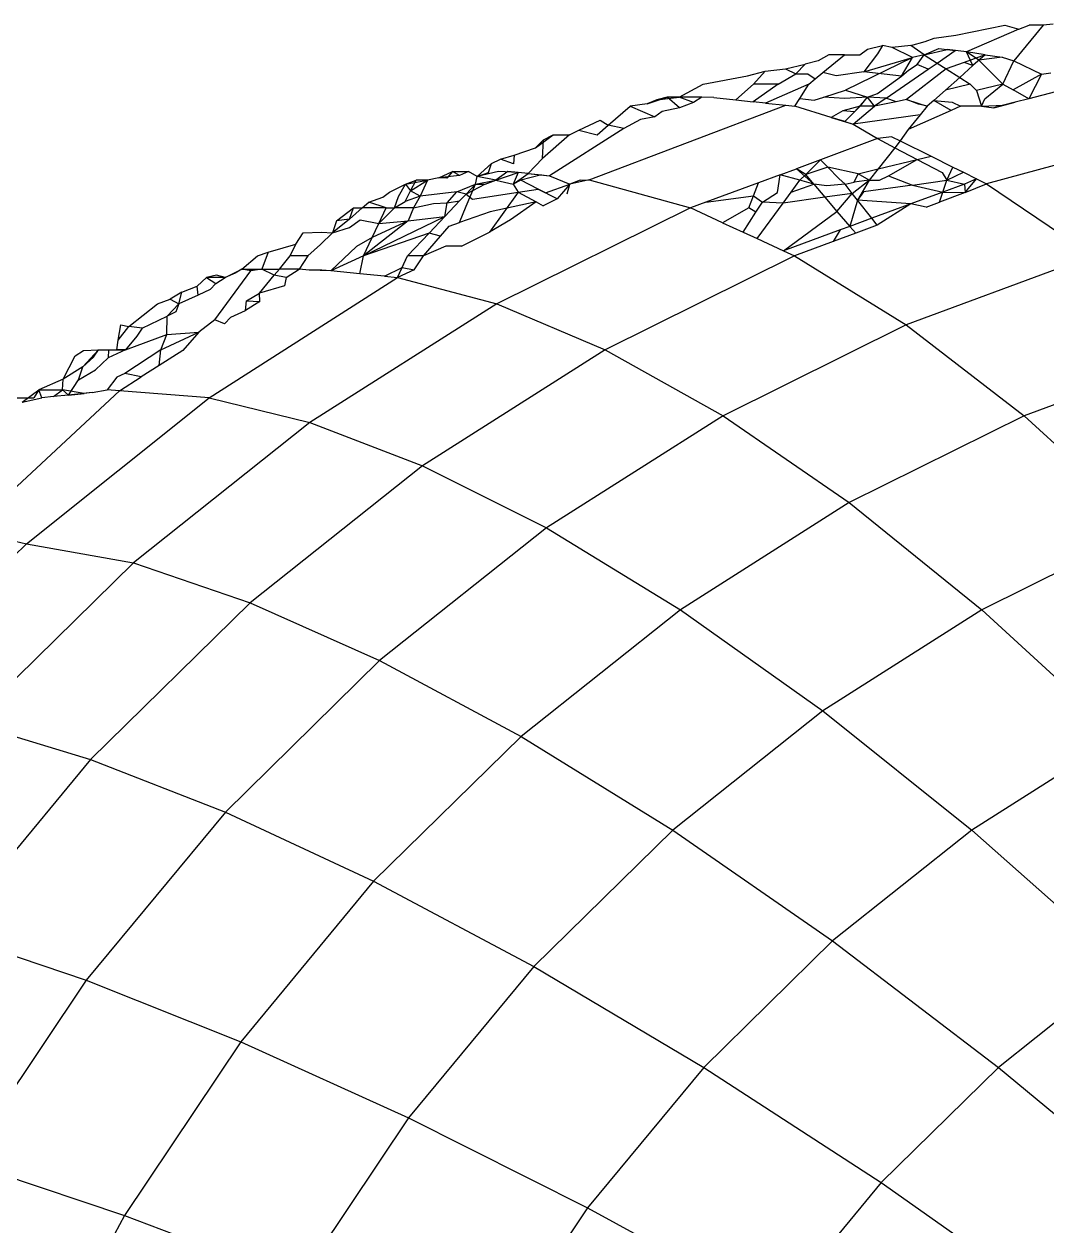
# Model space of a CAD drawing. Header units: millimetres. Extents: x 153 to 4750, y 92 to 3343.
# Drawn here: x 2848.803 to 2852.065, y 1092.727 to 1096.559 of the extents above; entities that cross this region are included whole.
import ezdxf

# ---------------------------------------------------------------- set-up
doc = ezdxf.new("R2010")
doc.units = ezdxf.units.MM

msp = doc.modelspace()

# ---------------------------------------------------------------- linework, layer by layer
for p, q in [((2851.7744, 1096.523), (2851.9311, 1096.555)), ((2851.9749, 1096.5423), (2851.8088, 1096.4705)), ((2851.9311, 1096.555), (2851.9749, 1096.5423)), ((2852.0527, 1096.555), (2851.9594, 1096.4413)), ((2851.9749, 1096.5423), (2852.0083, 1096.555)), ((2852.0527, 1096.555), (2852.0083, 1096.555)), ((2852.085, 1096.5588), (2852.0527, 1096.555)), ((2851.6306, 1096.4901), (2851.6763, 1096.503)), ((2851.6763, 1096.503), (2851.7059, 1096.5135)), ((2851.7059, 1096.5135), (2851.7744, 1096.523)), ((2851.3691, 1096.4606), (2851.3359, 1096.4413)), ((2851.3509, 1096.4042), (2851.4193, 1096.4606)), ((2851.4193, 1096.4606), (2851.3691, 1096.4606)), ((2851.4193, 1096.4606), (2851.4684, 1096.4606)), ((2851.4684, 1096.4606), (2851.4925, 1096.4788)), ((2851.5243, 1096.4639), (2851.4811, 1096.4059)), ((2851.4925, 1096.4788), (2851.541, 1096.4904)), ((2851.541, 1096.4904), (2851.5243, 1096.4639)), ((2851.5718, 1096.4835), (2851.541, 1096.4904)), ((2851.6306, 1096.4901), (2851.5718, 1096.4835)), ((2851.6367, 1096.4518), (2851.5718, 1096.4835)), ((2851.6734, 1096.4606), (2851.6306, 1096.4901)), ((2851.6734, 1096.4606), (2851.6367, 1096.4518)), ((2851.6513, 1096.4299), (2851.6734, 1096.4606)), ((2851.6734, 1096.4606), (2851.7201, 1096.4803)), ((2851.6734, 1096.4606), (2851.7468, 1096.4773)), ((2851.6734, 1096.4606), (2851.7147, 1096.4343)), ((2851.7147, 1096.4343), (2851.7729, 1096.4745)), ((2851.7201, 1096.4803), (2851.7729, 1096.4745)), ((2851.8088, 1096.4705), (2851.7468, 1096.4773)), ((2851.7729, 1096.4745), (2851.7468, 1096.4773)), ((2851.8088, 1096.4705), (2851.7729, 1096.4745)), ((2851.868, 1096.4606), (2851.8008, 1096.4365)), ((2851.868, 1096.4606), (2851.8088, 1096.4705)), ((2851.8292, 1096.4262), (2851.8088, 1096.4705)), ((2851.8483, 1096.4431), (2851.8088, 1096.4705)), ((2851.868, 1096.4606), (2851.8292, 1096.4262)), ((2851.868, 1096.4606), (2851.9219, 1096.4534)), ((2851.2317, 1096.4164), (2851.2938, 1096.4312)), ((2851.2938, 1096.4312), (2851.2646, 1096.4)), ((2851.3359, 1096.4413), (2851.2938, 1096.4312)), ((2851.6367, 1096.4518), (2851.4224, 1096.3478)), ((2851.4811, 1096.4059), (2851.6367, 1096.4518)), ((2851.6008, 1096.3929), (2851.6367, 1096.4518)), ((2851.6234, 1096.4116), (2851.6513, 1096.4299)), ((2851.6859, 1096.4145), (2851.6513, 1096.4299)), ((2851.6859, 1096.4145), (2851.7147, 1096.4343)), ((2851.7147, 1096.4343), (2851.7437, 1096.416)), ((2851.8008, 1096.4365), (2851.7437, 1096.416)), ((2851.8292, 1096.4262), (2851.7869, 1096.3886)), ((2851.8292, 1096.4262), (2851.8008, 1096.4365)), ((2851.8483, 1096.4431), (2851.8292, 1096.4262)), ((2851.9219, 1096.4534), (2851.8483, 1096.4431)), ((2851.924, 1096.3673), (2851.8483, 1096.4431)), ((2851.9219, 1096.4534), (2851.9594, 1096.4413)), ((2851.924, 1096.3673), (2851.9594, 1096.4413)), ((2851.9594, 1096.4413), (2852.0474, 1096.399)), ((2850.9687, 1096.3673), (2851.1104, 1096.3937)), ((2851.1104, 1096.3937), (2851.1666, 1096.4082)), ((2851.1295, 1096.3673), (2851.1666, 1096.4082)), ((2851.1666, 1096.4082), (2851.2317, 1096.4164)), ((2851.208, 1096.3673), (2851.2646, 1096.4)), ((2851.2317, 1096.4164), (2851.2646, 1096.4)), ((2851.2646, 1096.4), (2851.3031, 1096.4005)), ((2851.3031, 1096.4005), (2851.3264, 1096.384)), ((2851.3061, 1096.3673), (2851.3264, 1096.384)), ((2851.3264, 1096.384), (2851.3509, 1096.4042)), ((2851.3928, 1096.3934), (2851.3509, 1096.4042)), ((2851.4811, 1096.4059), (2851.3928, 1096.3934)), ((2851.6008, 1096.3929), (2851.4811, 1096.4059)), ((2851.525, 1096.3375), (2851.6008, 1096.3929)), ((2851.5526, 1096.3225), (2851.6859, 1096.4145)), ((2851.6008, 1096.3929), (2851.6234, 1096.4116)), ((2851.7437, 1096.416), (2851.6174, 1096.3187)), ((2851.7869, 1096.3886), (2851.7415, 1096.3484)), ((2851.7437, 1096.416), (2851.7869, 1096.3886)), ((2851.7869, 1096.3886), (2851.8205, 1096.3673)), ((2852.0474, 1096.399), (2851.957, 1096.3488)), ((2852.0474, 1096.399), (2852.0072, 1096.3208)), ((2852.0474, 1096.399), (2852.0775, 1096.4032)), ((2850.8924, 1096.3261), (2850.9687, 1096.3673)), ((2851.073, 1096.3168), (2851.1295, 1096.3673)), ((2851.208, 1096.3673), (2851.1282, 1096.311)), ((2851.208, 1096.3673), (2851.1295, 1096.3673)), ((2851.3061, 1096.3673), (2851.1673, 1096.3068)), ((2851.2767, 1096.3209), (2851.3061, 1096.3673)), ((2851.3541, 1096.3261), (2851.4224, 1096.3478)), ((2851.4224, 1096.3478), (2851.4933, 1096.3261)), ((2851.7415, 1096.3484), (2851.704, 1096.3151)), ((2851.8205, 1096.3673), (2851.7415, 1096.3484)), ((2851.8403, 1096.3474), (2851.8205, 1096.3673)), ((2851.924, 1096.3673), (2851.8403, 1096.3474)), ((2851.8403, 1096.3474), (2851.856, 1096.2969)), ((2851.8668, 1096.3208), (2851.924, 1096.3673)), ((2851.924, 1096.3673), (2851.957, 1096.3488)), ((2852.0072, 1096.3208), (2851.957, 1096.3488)), ((2852.0922, 1096.3425), (2852.0072, 1096.3208)), ((2850.7905, 1096.3039), (2850.7357, 1096.2969)), ((2850.7905, 1096.3039), (2850.8545, 1096.3261)), ((2850.8213, 1096.3174), (2850.7905, 1096.3039)), ((2850.8213, 1096.3174), (2850.8924, 1096.3261)), ((2850.8545, 1096.3261), (2850.8213, 1096.3174)), ((2850.8935, 1096.2919), (2850.8545, 1096.3261)), ((2850.8924, 1096.3261), (2850.8545, 1096.3261)), ((2850.9642, 1096.3261), (2850.8924, 1096.3261)), ((2850.9376, 1096.3082), (2850.8924, 1096.3261)), ((2850.9376, 1096.3082), (2850.8935, 1096.2919)), ((2850.9642, 1096.3261), (2850.9376, 1096.3082)), ((2851.0031, 1096.3243), (2850.9642, 1096.3261)), ((2851.0031, 1096.3243), (2851.073, 1096.3168)), ((2851.073, 1096.3168), (2851.1282, 1096.311)), ((2851.1673, 1096.3068), (2851.1282, 1096.311)), ((2851.1673, 1096.3068), (2851.2329, 1096.2998)), ((2851.2613, 1096.2966), (2851.2767, 1096.3209)), ((2851.2767, 1096.3209), (2851.3223, 1096.316)), ((2851.3223, 1096.316), (2851.3541, 1096.3261)), ((2851.4194, 1096.3217), (2851.3541, 1096.3261)), ((2851.4933, 1096.3261), (2851.4194, 1096.3217)), ((2851.4933, 1096.3261), (2851.4515, 1096.2789)), ((2851.4695, 1096.2969), (2851.4933, 1096.3261)), ((2851.4933, 1096.3261), (2851.525, 1096.3375)), ((2851.5526, 1096.3225), (2851.4933, 1096.3261)), ((2851.5155, 1096.2969), (2851.4933, 1096.3261)), ((2851.5526, 1096.3225), (2851.5155, 1096.2969)), ((2851.5841, 1096.3107), (2851.5155, 1096.2969)), ((2851.5841, 1096.3107), (2851.5526, 1096.3225)), ((2851.6174, 1096.3187), (2851.5841, 1096.3107)), ((2851.6559, 1096.3037), (2851.6174, 1096.3187)), ((2851.6174, 1096.3187), (2851.6835, 1096.2969)), ((2851.704, 1096.3151), (2851.6835, 1096.2969)), ((2851.704, 1096.3151), (2851.7633, 1096.3099)), ((2851.7596, 1096.2834), (2851.704, 1096.3151)), ((2851.7633, 1096.3099), (2851.7899, 1096.2969)), ((2851.856, 1096.2969), (2851.8668, 1096.3208)), ((2851.8954, 1096.2921), (2851.9633, 1096.3095)), ((2851.9633, 1096.3095), (2851.9267, 1096.3002)), ((2852.0072, 1096.3208), (2851.9633, 1096.3095)), ((2850.6056, 1096.0626), (2851.2329, 1096.2998)), ((2850.6665, 1096.2366), (2850.7357, 1096.2969)), ((2850.7357, 1096.2969), (2850.8147, 1096.2626)), ((2850.8385, 1096.2801), (2850.8147, 1096.2626)), ((2850.8935, 1096.2919), (2850.8385, 1096.2801)), ((2851.2329, 1096.2998), (2851.2613, 1096.2966)), ((2851.377, 1096.2611), (2851.2613, 1096.2966)), ((2851.4143, 1096.282), (2851.377, 1096.2611)), ((2851.4695, 1096.2969), (2851.4143, 1096.282)), ((2851.4515, 1096.2789), (2851.4143, 1096.282)), ((2851.4203, 1096.2479), (2851.4695, 1096.2969)), ((2851.4469, 1096.2397), (2851.5155, 1096.2969)), ((2851.6611, 1096.2697), (2851.4469, 1096.2397)), ((2851.5155, 1096.2969), (2851.4695, 1096.2969)), ((2851.7596, 1096.2834), (2851.6221, 1096.2222)), ((2851.6611, 1096.2697), (2851.6221, 1096.2222)), ((2851.6835, 1096.2969), (2851.6559, 1096.3037)), ((2851.6835, 1096.2969), (2851.6611, 1096.2697)), ((2851.7899, 1096.2969), (2851.7596, 1096.2834)), ((2851.856, 1096.2969), (2851.7899, 1096.2969)), ((2851.856, 1096.2969), (2851.9267, 1096.3002)), ((2851.856, 1096.2969), (2851.8954, 1096.2921)), ((2851.9267, 1096.3002), (2851.8954, 1096.2921)), ((2850.5729, 1096.2201), (2850.6402, 1096.2519)), ((2850.6311, 1096.2057), (2850.6665, 1096.2366)), ((2850.6402, 1096.2519), (2850.6665, 1096.2366)), ((2850.7154, 1096.2259), (2850.6665, 1096.2366)), ((2850.7689, 1096.2546), (2850.7154, 1096.2259)), ((2850.8147, 1096.2626), (2850.7689, 1096.2546)), ((2851.4203, 1096.2479), (2851.377, 1096.2611)), ((2851.377, 1096.2611), (2851.4469, 1096.2397)), ((2851.4203, 1096.2479), (2851.4469, 1096.2397)), ((2851.4469, 1096.2397), (2851.5247, 1096.1935)), ((2850.4344, 1096.1645), (2850.491, 1096.2057)), ((2850.4344, 1096.1645), (2850.4599, 1096.1894)), ((2850.5423, 1096.2057), (2850.4563, 1096.1299)), ((2850.4563, 1096.1299), (2850.4599, 1096.1894)), ((2850.4599, 1096.1894), (2850.491, 1096.2057)), ((2850.7154, 1096.2259), (2850.479, 1096.0754)), ((2850.491, 1096.2057), (2850.5423, 1096.2057)), ((2850.5423, 1096.2057), (2850.5729, 1096.2201)), ((2850.5729, 1096.2201), (2850.6311, 1096.2057)), ((2851.5247, 1096.1935), (2851.3434, 1096.1263)), ((2851.5707, 1096.1993), (2851.5247, 1096.1935)), ((2851.5247, 1096.1935), (2851.5796, 1096.1646)), ((2851.5707, 1096.1993), (2851.5967, 1096.1863)), ((2851.6221, 1096.2222), (2851.5967, 1096.1863)), ((2852.4784, 1096.2134), (2851.8719, 1096.0497)), ((2850.3662, 1096.1404), (2850.4344, 1096.1645)), ((2851.5796, 1096.1646), (2851.5265, 1096.0968)), ((2851.5967, 1096.1863), (2851.5796, 1096.1646)), ((2851.5796, 1096.1646), (2851.6517, 1096.1267)), ((2851.5967, 1096.1863), (2851.6956, 1096.1373)), ((2850.2935, 1096.1147), (2850.2481, 1096.073)), ((2850.2841, 1096.0855), (2850.2935, 1096.1147)), ((2850.2935, 1096.1147), (2850.3224, 1096.128)), ((2850.3224, 1096.128), (2850.3662, 1096.1404)), ((2850.3641, 1096.1132), (2850.3224, 1096.128)), ((2850.3662, 1096.1404), (2850.3641, 1096.1132)), ((2850.4111, 1096.0824), (2850.4563, 1096.1299)), ((2851.3434, 1096.1263), (2851.266, 1096.0977)), ((2851.2962, 1096.0795), (2851.3434, 1096.1263)), ((2851.3666, 1096.103), (2851.3434, 1096.1263)), ((2851.5265, 1096.0968), (2851.6517, 1096.1267)), ((2851.5602, 1096.0745), (2851.6517, 1096.1267)), ((2851.6517, 1096.1267), (2851.6956, 1096.1373)), ((2851.6517, 1096.1267), (2851.7308, 1096.0852)), ((2851.6956, 1096.1373), (2851.7652, 1096.1027)), ((2850.1257, 1096.0685), (2850.17, 1096.089)), ((2850.1923, 1096.0757), (2850.1257, 1096.0685)), ((2850.17, 1096.089), (2850.1512, 1096.0676)), ((2850.1923, 1096.0757), (2850.17, 1096.089)), ((2850.17, 1096.089), (2850.2206, 1096.089)), ((2850.2206, 1096.089), (2850.1923, 1096.0757)), ((2850.2481, 1096.073), (2850.2206, 1096.089)), ((2850.3167, 1096.089), (2850.2481, 1096.073)), ((2850.2481, 1096.073), (2850.2841, 1096.0855)), ((2850.3459, 1096.089), (2850.308, 1096.0608)), ((2850.308, 1096.0608), (2850.3795, 1096.0856)), ((2850.3795, 1096.0856), (2850.3167, 1096.089)), ((2850.3795, 1096.0856), (2850.3459, 1096.089)), ((2850.3795, 1096.0856), (2850.3631, 1096.0478)), ((2850.3631, 1096.0478), (2850.4111, 1096.0824)), ((2850.4111, 1096.0824), (2850.3795, 1096.0856)), ((2850.4535, 1096.0781), (2850.3878, 1096.0608)), ((2850.4111, 1096.0824), (2850.4535, 1096.0781)), ((2850.4111, 1096.0824), (2850.479, 1096.0754)), ((2850.4535, 1096.0781), (2850.479, 1096.0754)), ((2850.479, 1096.0754), (2850.5438, 1096.0478)), ((2851.2141, 1096.0784), (2851.1455, 1096.053)), ((2851.2056, 1096.0215), (2851.2141, 1096.0784)), ((2851.2141, 1096.0784), (2851.266, 1096.0977)), ((2851.2773, 1096.0608), (2851.2141, 1096.0784)), ((2851.266, 1096.0977), (2851.3216, 1096.0478)), ((2851.2962, 1096.0795), (2851.266, 1096.0977)), ((2851.2773, 1096.0608), (2851.2962, 1096.0795)), ((2851.3666, 1096.103), (2851.2962, 1096.0795)), ((2851.3216, 1096.0478), (2851.2962, 1096.0795)), ((2851.4012, 1096.0668), (2851.3666, 1096.103)), ((2851.4634, 1096.0817), (2851.3666, 1096.103)), ((2851.4505, 1096.0544), (2851.4634, 1096.0817)), ((2851.4634, 1096.0817), (2851.5265, 1096.0968)), ((2851.4982, 1096.0608), (2851.4634, 1096.0817)), ((2851.5265, 1096.0968), (2851.4982, 1096.0608)), ((2851.5307, 1096.0608), (2851.5602, 1096.0745)), ((2851.5602, 1096.0745), (2851.6364, 1096.0455)), ((2851.7308, 1096.0852), (2851.7456, 1096.0608)), ((2851.7456, 1096.0608), (2851.7652, 1096.1027)), ((2851.7456, 1096.0608), (2851.7987, 1096.0861)), ((2851.7652, 1096.1027), (2851.7987, 1096.0861)), ((2851.7987, 1096.0861), (2851.8407, 1096.0652)), ((2849.9685, 1096.0231), (2850.0197, 1096.0478)), ((2849.9979, 1096.0093), (2850.0197, 1096.0478)), ((2850.0197, 1096.0478), (2850.0539, 1096.0608)), ((2850.0197, 1096.0478), (2850.0895, 1096.0608)), ((2850.0197, 1096.0478), (2850.0359, 1096.0269)), ((2850.0359, 1096.0269), (2850.0539, 1096.0608)), ((2850.0359, 1096.0269), (2850.0895, 1096.0608)), ((2850.0895, 1096.0608), (2850.0539, 1096.0608)), ((2850.0895, 1096.0608), (2850.0663, 1096.0101)), ((2850.1257, 1096.0685), (2850.0895, 1096.0608)), ((2850.1512, 1096.0676), (2850.1257, 1096.0685)), ((2850.1834, 1096.0237), (2850.2425, 1096.0478)), ((2850.2425, 1096.0478), (2850.2133, 1096.0169)), ((2850.2742, 1096.0478), (2850.2133, 1096.0169)), ((2850.2136, 1095.9777), (2850.2425, 1096.0478)), ((2850.2425, 1096.0478), (2850.2481, 1096.073)), ((2850.2425, 1096.0478), (2850.308, 1096.0608)), ((2850.2425, 1096.0478), (2850.2742, 1096.0478)), ((2850.308, 1096.0608), (2850.2481, 1096.073)), ((2850.2742, 1096.0478), (2850.308, 1096.0608)), ((2850.308, 1096.0608), (2850.3631, 1096.0478)), ((2850.3878, 1096.0608), (2850.3631, 1096.0478)), ((2850.3631, 1096.0478), (2850.3787, 1096.0229)), ((2850.4427, 1096.0325), (2850.3878, 1096.0608)), ((2850.4657, 1096.0207), (2850.5438, 1096.0478)), ((2850.5438, 1096.0478), (2850.5031, 1096.0015)), ((2850.5348, 1096.0172), (2850.5438, 1096.0478)), ((2850.6056, 1096.0626), (2850.5438, 1096.0478)), ((2850.5764, 1096.0608), (2850.5438, 1096.0478)), ((2850.5764, 1096.0608), (2850.6056, 1096.0626)), ((2850.6056, 1096.0626), (2850.9283, 1095.9726)), ((2851.1455, 1096.053), (2850.9776, 1095.9908)), ((2851.1295, 1096.0113), (2851.1455, 1096.053)), ((2851.2494, 1096.0227), (2851.2773, 1096.0608)), ((2851.2494, 1096.0227), (2851.3216, 1096.0478)), ((2851.3216, 1096.0478), (2851.2773, 1096.0608)), ((2851.3216, 1096.0478), (2851.357, 1096.0065)), ((2851.3627, 1096.0426), (2851.3216, 1096.0478)), ((2851.4217, 1096.0478), (2851.3627, 1096.0426)), ((2851.4217, 1096.0478), (2851.4012, 1096.0668)), ((2851.4217, 1096.0478), (2851.4505, 1096.0544)), ((2851.4445, 1096.0187), (2851.4217, 1096.0478)), ((2851.4445, 1096.0187), (2851.4982, 1096.0608)), ((2851.4982, 1096.0608), (2851.4505, 1096.0544)), ((2851.4982, 1096.0608), (2851.4611, 1095.9975)), ((2851.6364, 1096.0455), (2851.48, 1096.0237)), ((2851.4982, 1096.0608), (2851.5307, 1096.0608)), ((2851.6364, 1096.0455), (2851.7456, 1096.0608)), ((2851.6364, 1096.0455), (2851.733, 1096.0225)), ((2851.7228, 1095.9911), (2851.7456, 1096.0608)), ((2851.733, 1096.0225), (2851.7456, 1096.0608)), ((2851.802, 1096.0478), (2851.733, 1096.0225)), ((2851.7456, 1096.0608), (2851.802, 1096.0478)), ((2851.8407, 1096.0652), (2851.802, 1096.0478)), ((2851.802, 1096.0478), (2851.8043, 1096.0213)), ((2851.8043, 1096.0213), (2851.8407, 1096.0652)), ((2851.8043, 1096.0213), (2851.8719, 1096.0497)), ((2851.8407, 1096.0652), (2851.8719, 1096.0497)), ((2851.8719, 1096.0497), (2852.2116, 1095.8198)), ((2849.9027, 1095.9908), (2849.9479, 1096.0068)), ((2849.9479, 1096.0068), (2849.9685, 1096.0231)), ((2849.9849, 1095.9726), (2849.9979, 1096.0093)), ((2850.0182, 1095.9934), (2850.0359, 1096.0269)), ((2850.0663, 1096.0101), (2850.0182, 1095.9934)), ((2850.0663, 1096.0101), (2850.0359, 1096.0269)), ((2850.0663, 1096.0101), (2850.0455, 1095.9726)), ((2850.1834, 1096.0237), (2850.0663, 1096.0101)), ((2850.1524, 1095.9887), (2850.1834, 1096.0237)), ((2850.2133, 1096.0169), (2850.1834, 1096.0237)), ((2850.1923, 1095.9947), (2850.2133, 1096.0169)), ((2850.2133, 1096.0169), (2850.2337, 1096.001)), ((2850.2337, 1096.001), (2850.3787, 1096.0229)), ((2850.3787, 1096.0229), (2850.2881, 1095.8949)), ((2850.3787, 1096.0229), (2850.4427, 1096.0325)), ((2850.3787, 1096.0229), (2850.4361, 1095.992)), ((2850.5031, 1096.0015), (2850.4427, 1096.0325)), ((2850.4427, 1096.0325), (2850.4657, 1096.0207)), ((2850.5031, 1096.0015), (2850.4591, 1095.9797)), ((2850.9776, 1095.9908), (2851.1295, 1096.0113)), ((2851.1148, 1095.9726), (2851.1295, 1096.0113)), ((2851.1295, 1096.0113), (2851.1579, 1095.9911)), ((2851.1579, 1095.9911), (2851.2056, 1096.0215)), ((2851.2238, 1095.9878), (2851.2494, 1096.0227)), ((2851.357, 1096.0065), (2851.2238, 1095.9878)), ((2851.4445, 1096.0187), (2851.357, 1096.0065)), ((2851.357, 1096.0065), (2851.3955, 1095.9616)), ((2851.3955, 1095.9616), (2851.4445, 1096.0187)), ((2851.4611, 1095.9975), (2851.4364, 1095.9139)), ((2851.4611, 1095.9975), (2851.4445, 1096.0187)), ((2851.48, 1096.0237), (2851.4611, 1095.9975)), ((2851.5066, 1095.9396), (2851.4611, 1095.9975)), ((2851.6315, 1095.9853), (2851.4611, 1095.9975)), ((2851.733, 1096.0225), (2851.6315, 1095.9853)), ((2851.7228, 1095.9911), (2851.733, 1096.0225)), ((2851.8043, 1096.0213), (2851.7228, 1095.9911)), ((2851.733, 1096.0225), (2851.8043, 1096.0213)), ((2849.7999, 1095.9315), (2849.8543, 1095.9726)), ((2849.8821, 1095.9726), (2849.8414, 1095.9368)), ((2849.8414, 1095.9368), (2849.8543, 1095.9726)), ((2849.8543, 1095.9726), (2849.8821, 1095.9726)), ((2849.8821, 1095.9726), (2849.9027, 1095.9908)), ((2849.958, 1095.9726), (2849.8821, 1095.9726)), ((2849.958, 1095.9726), (2849.9027, 1095.9908)), ((2849.9347, 1095.9234), (2849.958, 1095.9726)), ((2849.9849, 1095.9726), (2849.9347, 1095.9234)), ((2849.958, 1095.9726), (2849.9849, 1095.9726)), ((2849.9849, 1095.9726), (2850.0182, 1095.9934)), ((2850.0455, 1095.9726), (2849.9849, 1095.9726)), ((2850.0455, 1095.9726), (2850.0279, 1095.931)), ((2850.0455, 1095.9726), (2850.1087, 1095.9871)), ((2850.1087, 1095.9871), (2850.1524, 1095.9887)), ((2850.1923, 1095.9947), (2850.1453, 1095.9451)), ((2850.1453, 1095.9451), (2850.1524, 1095.9887)), ((2850.1524, 1095.9887), (2850.1923, 1095.9947)), ((2850.1917, 1095.9258), (2850.2136, 1095.9777)), ((2850.2897, 1095.9598), (2850.1917, 1095.9258)), ((2850.4361, 1095.992), (2850.2897, 1095.9598)), ((2850.9283, 1095.9726), (2850.3106, 1095.6665)), ((2850.4361, 1095.992), (2850.3541, 1095.9344)), ((2850.4361, 1095.992), (2850.4591, 1095.9797)), ((2850.9776, 1095.9908), (2850.9283, 1095.9726)), ((2851.0306, 1095.9255), (2850.9283, 1095.9726)), ((2851.1148, 1095.9726), (2851.0306, 1095.9255)), ((2851.1371, 1095.9588), (2851.1148, 1095.9726)), ((2851.1371, 1095.9588), (2851.1579, 1095.9911)), ((2851.141, 1095.8748), (2851.2238, 1095.9878)), ((2851.2238, 1095.9878), (2851.1579, 1095.9911)), ((2851.2246, 1095.8363), (2851.3955, 1095.9616)), ((2851.3955, 1095.9616), (2851.4364, 1095.9139)), ((2851.6315, 1095.9853), (2851.5066, 1095.9396)), ((2851.6315, 1095.9853), (2851.5239, 1095.9174)), ((2851.6796, 1095.9751), (2851.6315, 1095.9853)), ((2851.6796, 1095.9751), (2851.7228, 1095.9911)), ((2849.8414, 1095.9368), (2849.7865, 1095.8931)), ((2849.7999, 1095.9315), (2849.7865, 1095.8931)), ((2849.8414, 1095.9368), (2849.7999, 1095.9315)), ((2849.8415, 1095.91), (2849.8757, 1095.9344)), ((2849.8757, 1095.9344), (2849.9347, 1095.9234)), ((2849.8857, 1095.8198), (2850.1453, 1095.9451)), ((2850.0279, 1095.931), (2849.8857, 1095.8198)), ((2850.0279, 1095.931), (2849.9131, 1095.8778)), ((2849.9131, 1095.8778), (2849.9347, 1095.9234)), ((2849.9347, 1095.9234), (2850.0279, 1095.931)), ((2850.0279, 1095.931), (2850.1453, 1095.9451)), ((2850.0954, 1095.8925), (2850.1453, 1095.9451)), ((2850.1588, 1095.9144), (2850.1917, 1095.9258)), ((2850.3541, 1095.9344), (2850.2881, 1095.8949)), ((2851.0306, 1095.9255), (2851.0963, 1095.8953)), ((2851.0963, 1095.8953), (2851.1371, 1095.9588)), ((2851.5066, 1095.9396), (2851.4364, 1095.9139)), ((2851.5239, 1095.9174), (2851.5066, 1095.9396)), ((2849.6702, 1095.8574), (2849.693, 1095.8935)), ((2849.693, 1095.8935), (2849.7517, 1095.8952)), ((2849.7492, 1095.8555), (2849.7865, 1095.8931)), ((2849.7517, 1095.8952), (2849.7865, 1095.8931)), ((2849.7865, 1095.8931), (2849.8415, 1095.91)), ((2850.0954, 1095.8925), (2849.8857, 1095.8198)), ((2850.0266, 1095.8198), (2850.0954, 1095.8925)), ((2850.0769, 1095.8198), (2850.1314, 1095.8828)), ((2850.1314, 1095.8828), (2850.0954, 1095.8925)), ((2850.1314, 1095.8828), (2850.1588, 1095.9144)), ((2850.1988, 1095.8507), (2850.2881, 1095.8949)), ((2851.0963, 1095.8953), (2851.141, 1095.8748)), ((2851.4055, 1095.9025), (2851.2246, 1095.8363)), ((2851.4055, 1095.9025), (2851.3837, 1095.8655)), ((2851.4552, 1095.892), (2851.3837, 1095.8655)), ((2851.4364, 1095.9139), (2851.4055, 1095.9025)), ((2851.4364, 1095.9139), (2851.4552, 1095.892)), ((2851.5239, 1095.9174), (2851.4552, 1095.892)), ((2849.5818, 1095.8317), (2849.63, 1095.8451)), ((2849.63, 1095.8451), (2849.6702, 1095.8574)), ((2849.6518, 1095.8198), (2849.6702, 1095.8574)), ((2849.7087, 1095.8198), (2849.7492, 1095.8555)), ((2849.8635, 1095.8494), (2849.7816, 1095.7716)), ((2849.9131, 1095.8778), (2849.8635, 1095.8494)), ((2849.8857, 1095.8198), (2849.9131, 1095.8778)), ((2850.148, 1095.8509), (2850.0769, 1095.8198)), ((2850.1988, 1095.8507), (2850.148, 1095.8509)), ((2851.141, 1095.8748), (2851.2246, 1095.8363)), ((2851.3837, 1095.8655), (2851.2604, 1095.8198)), ((2849.4983, 1095.7777), (2849.5477, 1095.8198)), ((2849.5477, 1095.8198), (2849.5818, 1095.8317)), ((2849.5818, 1095.8317), (2849.5614, 1095.7777)), ((2849.6175, 1095.7777), (2849.6518, 1095.8198)), ((2849.7087, 1095.8198), (2849.6518, 1095.8198)), ((2849.7087, 1095.8198), (2849.6812, 1095.7777)), ((2849.8857, 1095.8198), (2849.7816, 1095.7716)), ((2849.8739, 1095.7627), (2849.8857, 1095.8198)), ((2849.9944, 1095.7511), (2850.0266, 1095.8198)), ((2850.0093, 1095.7829), (2850.0266, 1095.8198)), ((2850.0769, 1095.8198), (2850.0266, 1095.8198)), ((2850.047, 1095.7754), (2850.0769, 1095.8198)), ((2851.2604, 1095.8198), (2850.6565, 1095.5206)), ((2851.2246, 1095.8363), (2851.2604, 1095.8198)), ((2851.2604, 1095.8198), (2851.6164, 1095.5994)), ((2852.2116, 1095.8198), (2851.6164, 1095.5994)), ((2849.4115, 1095.6157), (2849.5261, 1095.7724)), ((2849.4447, 1095.7508), (2849.4983, 1095.7777)), ((2849.4983, 1095.7777), (2849.4764, 1095.7648)), ((2849.5261, 1095.7724), (2849.4983, 1095.7777)), ((2849.4983, 1095.7777), (2849.5614, 1095.7777)), ((2849.5614, 1095.7777), (2849.5261, 1095.7724)), ((2849.6014, 1095.758), (2849.5614, 1095.7777)), ((2849.5614, 1095.7777), (2849.6175, 1095.7777)), ((2849.6175, 1095.7777), (2849.6014, 1095.758)), ((2849.6812, 1095.7777), (2849.6175, 1095.7777)), ((2849.6389, 1095.7508), (2849.6812, 1095.7777)), ((2849.7127, 1095.7745), (2849.6812, 1095.7777)), ((2849.7816, 1095.7716), (2849.7127, 1095.7745)), ((2849.7526, 1095.7744), (2849.7127, 1095.7745)), ((2849.7816, 1095.7716), (2849.7526, 1095.7744)), ((2849.8739, 1095.7627), (2849.7816, 1095.7716)), ((2849.9525, 1095.7551), (2850.0093, 1095.7829)), ((2849.9944, 1095.7511), (2850.0093, 1095.7829)), ((2850.047, 1095.7754), (2849.9944, 1095.7511)), ((2850.0093, 1095.7829), (2850.047, 1095.7754)), ((2849.3559, 1095.7228), (2849.3849, 1095.7508)), ((2849.4172, 1095.7585), (2849.3849, 1095.7508)), ((2849.4447, 1095.7508), (2849.3849, 1095.7508)), ((2849.3849, 1095.7508), (2849.4154, 1095.7316)), ((2849.3941, 1095.3677), (2849.9944, 1095.7511)), ((2849.4154, 1095.7316), (2849.3965, 1095.7124)), ((2849.4154, 1095.7316), (2849.4447, 1095.7508)), ((2849.4447, 1095.7508), (2849.4172, 1095.7585)), ((2849.4764, 1095.7648), (2849.4447, 1095.7508)), ((2849.5547, 1095.7008), (2849.6014, 1095.758)), ((2849.6389, 1095.7508), (2849.6014, 1095.758)), ((2849.6389, 1095.7508), (2849.6339, 1095.7244)), ((2849.9525, 1095.7551), (2849.8739, 1095.7627)), ((2849.9525, 1095.7551), (2849.9944, 1095.7511)), ((2849.9944, 1095.7511), (2850.3106, 1095.6665)), ((2849.3066, 1095.7043), (2849.2692, 1095.682)), ((2849.2975, 1095.6665), (2849.3066, 1095.7043)), ((2849.3588, 1095.6949), (2849.2975, 1095.6665)), ((2849.3066, 1095.7043), (2849.3559, 1095.7228)), ((2849.3588, 1095.6949), (2849.3559, 1095.7228)), ((2849.3965, 1095.7124), (2849.3588, 1095.6949)), ((2849.5133, 1095.6762), (2849.5547, 1095.7008)), ((2849.6339, 1095.7244), (2849.5547, 1095.7008)), ((2849.5549, 1095.6743), (2849.5547, 1095.7008)), ((2849.1371, 1095.595), (2849.2295, 1095.6665)), ((2849.2295, 1095.6665), (2849.2692, 1095.682)), ((2849.2602, 1095.628), (2849.2975, 1095.6665)), ((2849.2692, 1095.682), (2849.2975, 1095.6665)), ((2849.2975, 1095.6665), (2849.2876, 1095.6415)), ((2849.5098, 1095.6456), (2849.5133, 1095.6762)), ((2849.5549, 1095.6743), (2849.5098, 1095.6456)), ((2849.5133, 1095.6762), (2849.5549, 1095.6743)), ((2850.3106, 1095.6665), (2849.7152, 1095.2883)), ((2850.3106, 1095.6665), (2850.6565, 1095.5206)), ((2849.1804, 1095.5889), (2849.2602, 1095.628)), ((2849.2592, 1095.5693), (2849.2602, 1095.628)), ((2849.2876, 1095.6415), (2849.2602, 1095.628)), ((2849.4115, 1095.6157), (2849.3613, 1095.5768)), ((2849.443, 1095.6032), (2849.4115, 1095.6157)), ((2849.443, 1095.6032), (2849.463, 1095.6239)), ((2849.463, 1095.6239), (2849.5098, 1095.6456)), ((2849.1035, 1095.5512), (2849.1118, 1095.5994)), ((2849.1035, 1095.5512), (2849.1371, 1095.595)), ((2849.1118, 1095.5994), (2849.1371, 1095.595)), ((2849.1804, 1095.5889), (2849.1371, 1095.595)), ((2849.1804, 1095.5889), (2849.1633, 1095.5634)), ((2849.2399, 1095.5206), (2849.3613, 1095.5768)), ((2849.2592, 1095.5693), (2849.3613, 1095.5768)), ((2849.3613, 1095.5768), (2849.3096, 1095.5185)), ((2851.6164, 1095.5994), (2851.0324, 1095.31)), ((2851.6164, 1095.5994), (2851.9923, 1095.31)), ((2849.0992, 1095.5206), (2849.1035, 1095.5512)), ((2849.1266, 1095.5206), (2849.2592, 1095.5693)), ((2849.1633, 1095.5634), (2849.1266, 1095.5206)), ((2849.2399, 1095.5206), (2849.2592, 1095.5693)), ((2848.9282, 1095.4264), (2848.966, 1095.501)), ((2848.966, 1095.501), (2848.9928, 1095.5179)), ((2848.991, 1095.4659), (2849.0409, 1095.5206)), ((2848.9928, 1095.5179), (2849.0409, 1095.5206)), ((2849.0251, 1095.4967), (2849.0409, 1095.5206)), ((2849.0409, 1095.5206), (2849.0723, 1095.5206)), ((2849.0409, 1095.5206), (2849.0992, 1095.5206)), ((2849.1266, 1095.5206), (2849.0712, 1095.4943)), ((2849.0723, 1095.5206), (2849.0712, 1095.4943)), ((2849.0723, 1095.5206), (2849.0992, 1095.5206)), ((2849.0723, 1095.5206), (2849.1266, 1095.5206)), ((2849.1266, 1095.5206), (2849.0992, 1095.5206)), ((2849.2399, 1095.5206), (2849.1244, 1095.4451)), ((2849.2341, 1095.4705), (2849.2399, 1095.5206)), ((2849.3096, 1095.5185), (2849.2341, 1095.4705)), ((2850.6565, 1095.5206), (2850.0744, 1095.1508)), ((2850.6565, 1095.5206), (2851.0324, 1095.31)), ((2852.5609, 1095.5206), (2851.9923, 1095.31)), ((2848.991, 1095.4659), (2848.9282, 1095.4264)), ((2848.9772, 1095.4241), (2848.991, 1095.4659)), ((2848.991, 1095.4659), (2849.0251, 1095.4967)), ((2849.0712, 1095.4943), (2849.0315, 1095.457)), ((2849.2341, 1095.4705), (2849.177, 1095.4342)), ((2848.9282, 1095.4264), (2848.8507, 1095.3931)), ((2848.9259, 1095.3931), (2848.9282, 1095.4264)), ((2848.9456, 1095.3762), (2848.9772, 1095.4241)), ((2848.9772, 1095.4241), (2849.0315, 1095.457)), ((2849.0996, 1095.4328), (2849.0687, 1095.3931)), ((2849.1244, 1095.4451), (2849.0996, 1095.4328)), ((2849.1075, 1095.3893), (2849.177, 1095.4342)), ((2849.177, 1095.4342), (2849.1244, 1095.4451)), ((2849.1075, 1095.3893), (2848.6164, 1094.9319)), ((2848.7972, 1095.3534), (2848.8507, 1095.3931)), ((2848.8507, 1095.3931), (2848.8347, 1095.3677)), ((2848.8607, 1095.3677), (2848.8507, 1095.3931)), ((2848.8507, 1095.3931), (2848.9259, 1095.3931)), ((2848.8972, 1095.3714), (2848.9259, 1095.3931)), ((2848.9957, 1095.3813), (2848.9259, 1095.3931)), ((2848.9259, 1095.3931), (2848.9456, 1095.3762)), ((2849.0212, 1095.3839), (2849.0687, 1095.3931)), ((2849.1075, 1095.3893), (2849.0687, 1095.3931)), ((2849.3941, 1095.3677), (2849.1075, 1095.3893)), ((2848.7755, 1095.3677), (2848.8347, 1095.3677)), ((2848.7972, 1095.3534), (2848.8607, 1095.3677)), ((2848.8111, 1094.9019), (2849.3941, 1095.3677)), ((2848.8972, 1095.3714), (2848.8607, 1095.3677)), ((2848.9456, 1095.3762), (2848.8972, 1095.3714)), ((2849.0212, 1095.3839), (2848.9456, 1095.3762)), ((2848.9456, 1095.3762), (2848.9957, 1095.3813)), ((2849.0212, 1095.3839), (2848.9957, 1095.3813)), ((2849.3941, 1095.3677), (2849.7152, 1095.2883)), ((2851.0324, 1095.31), (2850.4693, 1094.9523)), ((2851.0324, 1095.31), (2851.4343, 1095.0335)), ((2851.9923, 1095.31), (2851.4343, 1095.0335)), ((2851.9923, 1095.31), (2852.3833, 1094.9523)), ((2849.7152, 1095.2883), (2849.1524, 1094.841)), ((2849.7152, 1095.2883), (2850.0744, 1095.1508)), ((2850.0744, 1095.1508), (2849.5241, 1094.7135)), ((2850.0744, 1095.1508), (2850.4693, 1094.9523)), ((2851.4343, 1095.0335), (2850.8964, 1094.6918)), ((2851.4343, 1095.0335), (2851.8575, 1094.6918)), ((2850.4693, 1094.9523), (2849.9373, 1094.5294)), ((2850.4693, 1094.9523), (2850.8964, 1094.6918)), ((2852.3833, 1094.9523), (2851.8575, 1094.6918)), ((2848.757, 1094.9147), (2848.8111, 1094.9019)), ((2848.8111, 1094.9019), (2848.7698, 1094.8613)), ((2848.8111, 1094.9019), (2849.1524, 1094.841)), ((2849.1524, 1094.841), (2848.6322, 1094.3304)), ((2849.1524, 1094.841), (2849.5241, 1094.7135)), ((2849.5241, 1094.7135), (2849.0155, 1094.2142)), ((2849.5241, 1094.7135), (2849.9373, 1094.5294)), ((2850.8964, 1094.6918), (2850.3881, 1094.2878)), ((2850.8964, 1094.6918), (2851.3507, 1094.3698)), ((2851.8575, 1094.6918), (2851.3507, 1094.3698)), ((2851.8575, 1094.6918), (2852.296, 1094.2878)), ((2849.9373, 1094.5294), (2849.4453, 1094.0465)), ((2849.9373, 1094.5294), (2850.3881, 1094.2878)), ((2851.3507, 1094.3698), (2850.8717, 1093.9891)), ((2851.3507, 1094.3698), (2851.8258, 1093.9891)), ((2848.6322, 1094.3304), (2849.0155, 1094.2142)), ((2850.3881, 1094.2878), (2849.9182, 1093.8264)), ((2850.3881, 1094.2878), (2850.8717, 1093.9891)), ((2852.296, 1094.2878), (2851.8258, 1093.9891)), ((2849.0155, 1094.2142), (2848.557, 1093.6603)), ((2849.0155, 1094.2142), (2849.4453, 1094.0465)), ((2849.4453, 1094.0465), (2849.0019, 1093.5109)), ((2849.4453, 1094.0465), (2849.9182, 1093.8264)), ((2850.8717, 1093.9891), (2850.4289, 1093.5544)), ((2850.8717, 1093.9891), (2851.3816, 1093.636)), ((2851.8258, 1093.9891), (2851.3816, 1093.636)), ((2851.8258, 1093.9891), (2852.3148, 1093.5544)), ((2849.9182, 1093.8264), (2849.4944, 1093.3147)), ((2849.9182, 1093.8264), (2850.4289, 1093.5544)), ((2848.557, 1093.6603), (2849.0019, 1093.5109)), ((2851.3816, 1093.636), (2850.9708, 1093.2328)), ((2851.3816, 1093.636), (2851.9101, 1093.2328)), ((2850.4289, 1093.5544), (2850.0296, 1093.0723)), ((2850.4289, 1093.5544), (2850.9708, 1093.2328)), ((2852.3148, 1093.5544), (2851.9101, 1093.2328)), ((2849.0019, 1093.5109), (2848.6135, 1092.9315)), ((2849.0019, 1093.5109), (2849.4944, 1093.3147)), ((2849.4944, 1093.3147), (2849.1234, 1092.7612)), ((2849.4944, 1093.3147), (2850.0296, 1093.0723)), ((2850.9708, 1093.2328), (2850.6006, 1092.7856)), ((2850.9708, 1093.2328), (2851.5361, 1092.8656)), ((2851.9101, 1093.2328), (2851.5361, 1092.8656)), ((2851.9101, 1093.2328), (2852.4491, 1092.7856)), ((2850.0296, 1093.0723), (2849.6801, 1092.5507)), ((2850.0296, 1093.0723), (2850.6006, 1092.7856)), ((2848.6135, 1092.9315), (2849.1234, 1092.7612)), ((2851.5361, 1092.8656), (2851.1988, 1092.4583)), ((2851.5361, 1092.8656), (2852.1157, 1092.4583)), ((2850.6006, 1092.7856), (2850.2763, 1092.3018)), ((2850.6006, 1092.7856), (2851.1988, 1092.4583)), ((2849.1234, 1092.7612), (2848.8096, 1092.1755)), ((2849.1234, 1092.7612), (2849.6801, 1092.5507))]:
    msp.add_line(p, q)

doc.saveas('drawing.dxf')
